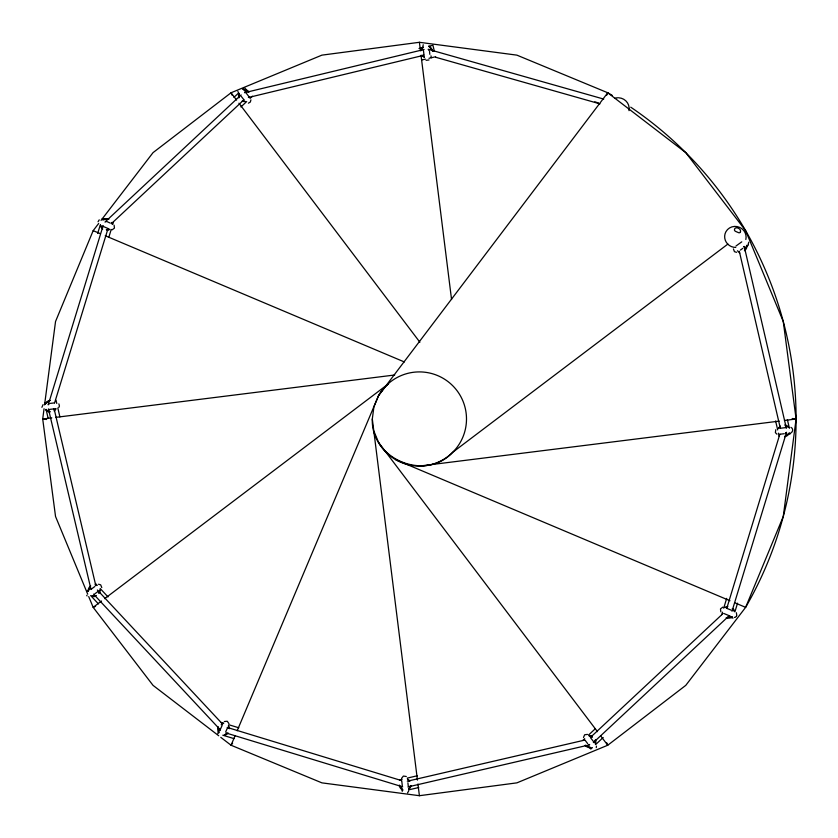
<?xml version="1.0" encoding="UTF-8"?>
<svg xmlns="http://www.w3.org/2000/svg" width="838" height="838" viewBox="0 0 838 838"><rect width="100%" height="100%" fill="white"/><g stroke="black" fill="none" stroke-linecap="round" stroke-linejoin="round"><path stroke-width="1.26" d="M583.489 737.492L584.631 734.779L587.543 734.402M596.467 746.113L596.258 747.622M101.786 587.585L100.696 584.851L98.528 584.233M41.9 407.32L43.073 404.618M422.97 46.247L423.2 44.739M733.418 248.938L734.465 251.683L736.623 252.332M748.784 242.192L748.145 244.361M44.058 408.735L42.707 419L55.538 516.501L87.728 594.194M44.561 404.89L55.538 321.499L93.175 230.649L98.685 223.463M417.45 780.115L372.313 419L373.916 406.818L378.619 395.452L607.749 92.767A376.702 376.702 0 0 1 612.19 95.375M736.791 615.647L736.403 612.725M401.57 778.366L403.392 776.061L406.304 776.491M408.714 790.925L407.561 792.863M98.056 221.766L99.23 219.839M743.777 246.885L743.987 246.445M97.69 233.435L100.277 224.93M108.909 237.007L111.213 229.455M112.732 224.448L113.497 221.955M217.807 733.69L218.498 731.438M721.728 614.683L722.492 612.18M723.707 608.179L726.693 598.384M726.776 608.294L779.864 434.115M731.993 611.279L786.547 432.261M734.884 611.887L737.545 603.171M48.227 404.859L103.137 225.673M54.596 402.921L108.05 228.47M235.122 735.586L231.058 745.233L321.907 782.86L419.398 795.702L516.899 782.86L607.749 745.233L685.767 685.369L745.631 607.351L783.268 516.501L796.1 419L783.268 321.499L745.631 230.649L685.767 152.631L607.749 92.767L516.899 55.14L419.398 42.298L321.907 55.14L231.058 92.767L153.04 152.631L101.052 220.384M237.164 730.757L378.619 395.452L386.109 385.7L388.057 384.213M606.733 95.186L607.749 92.767M98.517 593.231L99.911 589.983M421.703 50.196L423.106 46.959A5.887 5.887 0 0 0 420.749 50.898M408.682 789.302L410.096 786.065M746.868 245.345L744.458 250.719A5.887 5.887 0 0 0 746.951 245.345M219.724 730.767L222.143 725.404M225.684 731.888L227.507 727.813M775.779 429.695L775.37 432.607L776.941 434.21M58.828 407.457L59.425 406.063L58.88 403.874M232.629 743.138L231.058 745.233L220.792 737.356M735.858 616.852L736.403 616.307M785.635 433.099L786.233 432.618A2.943 2.943 0 0 1 785.709 433.131M233.917 97.376L238.673 92.934M242.486 89.373L244.382 87.602L248.404 91.897M105.001 222.06L241.103 94.904M111.349 223.704L243.9 99.848M240.915 106.95L246.697 101.555M250.059 98.413L252.427 96.202M86.89 591.544L89.467 589.135M745.82 247.44L748.334 245.094M582.798 740.436L584.704 738.645M588.527 735.083L595.252 728.798M590.402 737.44L722.576 613.971M593.356 742.604L729.165 615.731M592.414 747.559L590.832 749.036L589.229 747.318M595.598 744.594L603.203 737.482M101.524 601.024L93.175 607.351L153.04 685.369L218.739 735.774M104.656 598.657L388.549 383.752M727.908 244.057L452.698 452.3C425.379 481.881 370.689 459.234 372.313 419M778.45 428.448L780.325 427.024M784.588 436.588L789.281 433.047M91.174 589.229L94.757 586.558M94.684 593.943L98.266 591.272M45.2 403.926L49.924 400.417M54.114 410.002L55.999 408.598A5.887 5.887 0 0 1 54.177 411.029M735.994 246.005L741.756 241.847M740.436 250.059L742.824 248.331M221.19 724.776L223.097 723.393M224.291 735.104L227.15 733.041M790.883 432.796C793.251 431.947 793.282 428.249 790.925 427.359M429.004 59.969L426.081 60.305M224.312 721.539L227.234 721.235L228.963 723.623M95.584 606.335L93.175 607.351L88.713 596.593M248.394 103.179L250.342 102.037L250.918 99.858M722.796 607.121L720.46 608.912L720.848 611.834M734.455 617.438L735.198 617.239M105.724 221.651L106.761 221.599M112.072 229.874L114.439 228.125L114.115 225.202M244.518 92.704L424.112 49.484M249.043 97.344L424.018 55.235M419 48.531L422.834 47.64M428.752 46.268L432.953 45.294L434.283 51.024L432.942 51.338M421.545 60.022L425.432 59.121M428.983 58.293L435.613 56.764M44.592 402.973L47.934 402.198M788.338 434.189L790.632 433.655M399.611 779.874L402.156 779.288M407.247 778.104L417.481 775.726M407.299 781.215L584.767 740.08M407.886 786.945L589.03 744.951M408.609 789.867L418.759 787.521M727.321 607.236L724.996 607.55A5.887 5.887 0 0 1 727.845 606.44M726.337 617.648L732.171 616.873M51.799 417.858L42.707 419L46.603 419.492M55.696 417.376L394.719 374.995M419.398 466.085L779.214 421.116M784.41 420.466L796.1 419L792.203 418.508M780.66 428.218L786.505 427.506M780.168 434.21L784.295 433.707M96.422 595.525L91.74 596.08A5.887 5.887 0 0 0 94.841 596.52M50.332 403.382L54.47 402.9M49.494 409.405L53.936 408.892M102.833 219.766L108.678 219.116M106.29 229.643L109.799 229.256A5.887 5.887 0 0 1 107.002 230.429M248.373 97.334L249.116 97.533M589.585 744.636L588.842 744.511A2.943 2.943 0 0 0 589.585 744.72M428.187 49.295L603.727 99.083M435.75 57.277L599.956 103.86M102.236 218.519L104.488 219.2M729.605 617.082L732.988 618.119M221.242 722.429L223.746 723.194M228.743 724.723L238.788 727.782M227.224 727.436L401.549 780.597M226.051 732.988L402.69 786.851M222.793 735.209L234.012 738.634M594.812 101.827L598.395 102.948M247.964 91.635L243.607 89.844A5.887 5.887 0 0 1 249.054 92.002M243.01 100.623L245.188 101.513A5.887 5.887 0 0 1 242.161 101.042M727.028 608.44L731.155 610.137M723.655 613.416L730.223 616.119M589.229 735.879L592.487 737.241M585.291 745.286L590.727 747.559M93.175 230.649L100.413 233.708M105.232 235.74L404.345 361.943M395.861 459.779L729.95 600.731M734.779 602.773L745.631 607.351A376.702 376.702 0 0 0 630.752 107.18M785.321 425.819L788.568 427.202M45.87 409.772L50.196 411.647M107.536 221.881L110.239 223.065M102.477 226.092L107.872 228.46M737.513 250.761L739.724 253.128M95.49 583.51L97.281 585.416M100.141 588.475L108.018 596.907M97.365 590.015L222.562 724.063M93.531 594.111L220.373 729.908M90.651 595.567L98.444 603.915M244.926 91.468L249.274 97.093M241.135 96.192L243.868 99.732M732.265 608.629L734.413 611.426A5.887 5.887 0 0 0 733.292 608.692M590.539 737.681L594.1 742.363M585.113 740.268L587.637 743.589M236.588 100.078L231.058 92.767L232.074 95.186M238.956 103.21L419.89 342.229M373.916 431.182L378.619 442.548L597.484 731.658M600.637 735.837L607.749 745.233L606.733 742.814M428.951 46.279L432.46 51.013M422.876 55.193L424.279 57.089M408.934 781.068L407.53 779.172A5.887 5.887 0 0 1 409.876 781.142M399.338 785.237L402.837 789.972M100.466 225.15L102.561 227.999M86.702 595.284L87.068 595.954M237.887 91.342L238.086 92.075M54.093 408.766L95.825 585.71M48.436 408.913L91.028 589.512M787.395 419.702L789.386 428.291M744.228 246.445L786.358 428.208M739.305 251.253L780.335 428.281M775.611 420.98L777.695 429.957M778.439 433.162L779.162 436.315M430.962 55.821L431.402 57.738M401.475 787.898L402.271 791.344M56.052 400.313L56.785 403.466M57.822 407.959L59.907 416.915M46.059 409.321L48.112 418.204M238.956 93.447L239.427 96.946M594.959 740.488L595.409 743.987M419.398 42.298L420.372 50.091M421.022 55.287L451.556 299.501M417.942 784.012L419.398 795.702M429.496 51.422L429.831 54.344M423.473 50.584L423.986 55.015M407.897 782.797L408.242 785.824M401.748 780.838L402.387 786.494M228.46 725.813L228.701 728.149M218.917 732.695L218.32 726.839A5.887 5.887 0 0 0 218.844 732.737M378.619 395.452A47.085 47.085 0 0 1 449.671 382.924A47.085 47.085 0 0 1 449.671 455.076A47.085 47.085 0 0 1 378.619 442.548M615.04 98.245A10.789 10.454 25.5 0 1 617.795 97.784M618.727 97.795A10.789 10.454 25.5 0 1 628.626 105.2L629.16 107.913A10.789 10.454 25.5 0 1 628.961 110.637M735.785 247.43A10.789 10.454 25.5 0 1 725.886 231.78L727.499 229.581A10.789 10.454 25.5 0 1 739.535 227.328M740.383 227.737A10.789 10.454 25.5 0 1 745.841 239.5M789.354 433.089A5.887 5.887 0 0 1 784.651 436.629M778.523 428.49A5.887 5.887 0 0 1 780.398 426.081M784.756 424.96A5.887 5.887 0 0 1 788.642 427.244M732.213 616.946A5.887 5.887 0 0 1 726.378 617.721M595.42 739.566A5.887 5.887 0 0 1 595.409 744.071M590.727 747.643A5.887 5.887 0 0 1 585.291 745.37M589.229 735.963A5.887 5.887 0 0 1 592.246 736.372M410.966 785.51A5.887 5.887 0 0 1 408.64 789.375M402.795 790.045A5.887 5.887 0 0 1 399.297 785.311M228.177 733.009A5.887 5.887 0 0 1 224.217 735.146M221.525 723.791A5.887 5.887 0 0 1 223.023 723.435M228.397 725.844A5.887 5.887 0 0 1 229.476 728.693M99.994 589.983A5.887 5.887 0 0 1 99.554 593M94.998 584.851A5.887 5.887 0 0 1 96.475 585.27M49.809 412.128A5.887 5.887 0 0 1 45.943 409.813M45.273 403.968A5.887 5.887 0 0 1 49.997 400.459M102.676 229.172A5.887 5.887 0 0 1 100.508 225.223M102.875 219.839A5.887 5.887 0 0 1 108.72 219.189M111.842 222.437A5.887 5.887 0 0 1 112.208 223.935M238.966 97.868A5.887 5.887 0 0 1 238.956 93.364M424.238 57.162A5.887 5.887 0 0 1 421.849 55.266M428.909 46.352A5.887 5.887 0 0 1 432.041 49.589M430.931 49.191A2.943 2.943 0 0 1 432.67 50.615M740.52 231.655L740.101 232.472A1.948 1.582 41.8 0 1 738.404 232.608L735.408 231.309A3.163 2.629 -6.3 0 1 734.402 229.926C734.235 225.81 741.525 228.282 740.52 231.655M90.556 585.951L88.22 591.356A5.887 5.887 0 0 1 90.63 585.951M48.918 403.947L48.29 404.44A2.943 2.943 0 0 1 48.918 403.947M428.941 49.997L428.428 49.473A2.943 2.943 0 0 1 428.941 49.997"/></g></svg>
